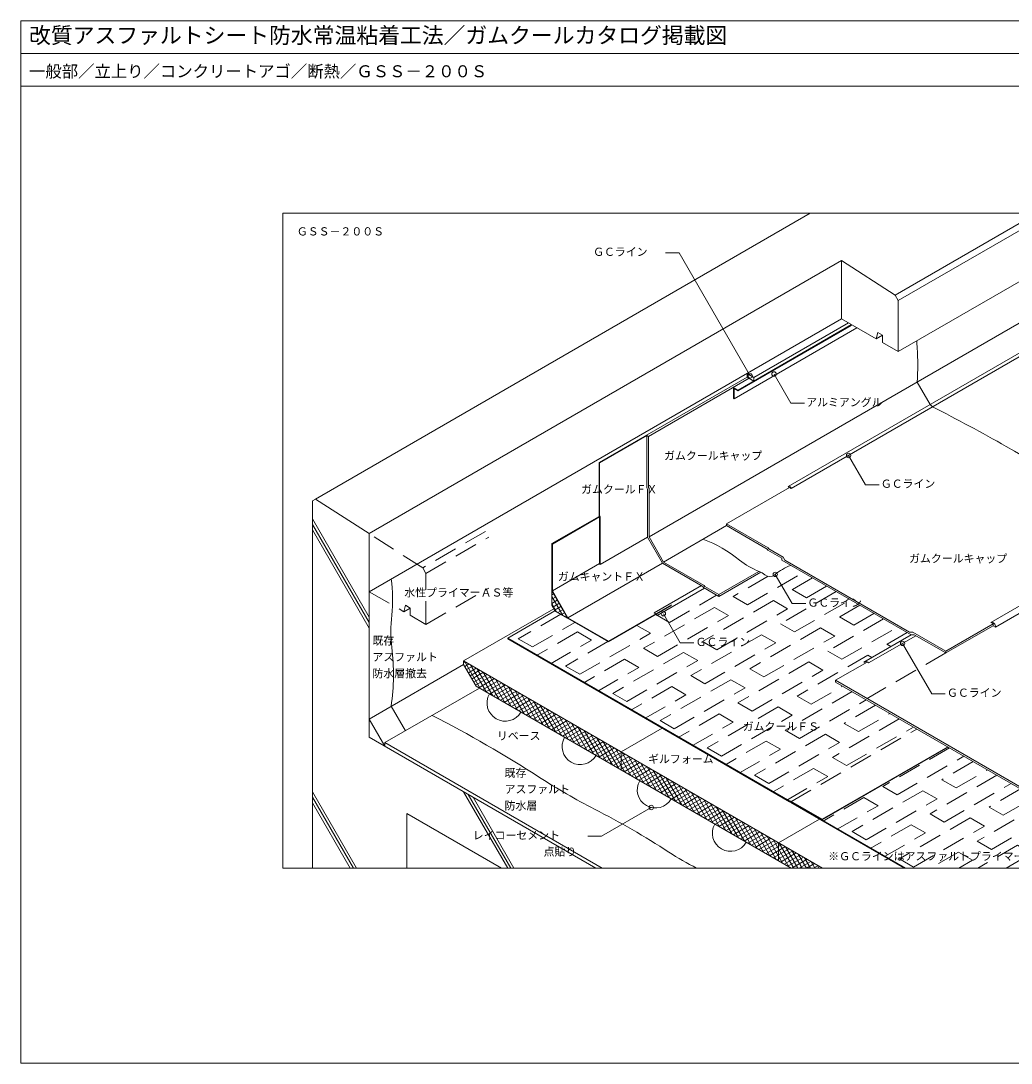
# Model space of a CAD drawing. Units: millimetres, scale not verified. Extents: x -2070 to 2070, y -1433 to 1432.
# Drawn here: x -2070 to 653, y -1433 to 1432 of the extents above; entities that cross this region are included whole.
import ezdxf
from ezdxf.enums import TextEntityAlignment as Align

# ---------------------------------------------------------------- set-up
doc = ezdxf.new("R2010")
doc.units = ezdxf.units.MM
doc.header["$LTSCALE"] = 5
doc.linetypes.add('USER1', pattern=[19.05, 12.7, -6.35])
for name, color, linetype, lineweight in [('0-0_0', 7, 'Continuous', 18), ('0-1_WAKU', 7, 'Continuous', 18), ('0-2_KUTAI', 3, 'Continuous', 18), ('0-3_BOUSUI', 1, 'Continuous', 18), ('0-4_MOJI', 7, 'Continuous', 18), ('0-5_HATCH', 9, 'Continuous', 18), ('0-6_KANAMONO', 4, 'Continuous', 18), ('0-7_bousui2', 7, 'USER1', 9)]:
    doc.layers.add(name, color=color, linetype=linetype, lineweight=lineweight)
doc.styles.add('ＭＳ ゴシック', font='')
doc.styles.get('ＭＳ ゴシック').set_extended_font_data('MS Gothic')

msp = doc.modelspace()

# ---------------------------------------------------------------- linework, layer by layer
at = {"layer": '0-0_0'}
msp.add_line((-2070.045, 1342.46), (2069.955, 1342.46), dxfattribs=at)
msp.add_lwpolyline([(-1350.045, -896.562), (1349.955, -896.562), (1349.955, 903.438), (-1350.045, 903.438)], close=True, dxfattribs=at)
at = {"layer": '0-1_WAKU'}
for points in [[(-2070.045, -1432.54), (2069.955, -1432.54), (2069.955, 1432.46), (-2070.045, 1432.46)], [(2069.955, 1252.46), (-2070.045, 1252.46), (-2070.045, 1432.46), (2069.955, 1432.46)], [(-2070.045, -1432.54), (2069.955, -1432.54), (2069.955, 1432.46), (-2070.045, 1432.46)]]:
    msp.add_lwpolyline(points, close=True, dxfattribs=at)
at = {"layer": '0-2_KUTAI'}
for p, q in [((334.141, 678.838), (723.16, 903.438)), ((342.558, 523.438), (1000.737, 903.438)), ((342.558, 663.438), (758.25, 903.438)), ((-1112.365, 23.438), (186.673, 773.438)), ((186.673, 613.438), (186.673, 773.438)), ((334.141, 678.838), (186.673, 773.438)), ((334.141, 678.838), (342.558, 663.438)), ((342.558, 523.438), (342.558, 663.438)), ((-1112.365, -136.562), (186.673, 613.438)), ((186.673, 613.438), (281.936, 558.438)), ((286.266, 575.938), (281.936, 558.438)), ((299.256, 568.438), (286.266, 575.938)), ((281.936, 558.438), (299.256, 568.438)), ((299.256, 548.438), (299.256, 568.438)), ((299.256, 548.438), (342.558, 523.438)), ((-1112.365, 23.438), (-1259.833, 118.039)), ((-1268.25, -896.562), (-1268.25, 113.438)), ((-1112.365, -136.562), (-1112.365, 23.438)), ((-1112.365, -536.562), (-1112.365, -136.562)), ((-1112.365, -486.562), (-852.558, -336.562)), ((-1112.365, -486.562), (-1069.064, -561.562)), ((-1112.365, -536.562), (-488.827, -896.562)), ((-1008.442, -746.562), (-1008.442, -896.562)), ((-1008.442, -746.562), (-748.634, -896.562))]:
    msp.add_line(p, q, dxfattribs=at)
at = {"layer": '0-2_KUTAI', "linetype": 'USER1'}
for p, q in [((-792.339, 29.136), (-964.898, -71.162)), ((-964.898, -71.162), (-1112.365, 23.438)), ((-956.481, -86.562), (-783.275, 13.438)), ((-964.898, -71.162), (-956.481, -86.562)), ((-956.481, -226.562), (-956.481, -86.562)), ((-1112.365, -136.562), (-1017.102, -191.562)), ((-956.481, -226.562), (-783.275, -126.562)), ((-1012.772, -174.062), (-1017.102, -191.562)), ((-1017.102, -191.562), (-999.782, -181.562)), ((-999.782, -181.562), (-1012.772, -174.062)), ((-999.782, -201.562), (-999.782, -181.562)), ((-999.782, -201.562), (-956.481, -226.562))]:
    msp.add_line(p, q, dxfattribs=at)
at = {"layer": '0-2_KUTAI'}
msp.add_lwpolyline([(-1268.25, 113.438), (-1259.833, 118.039), (100.519, 903.438)], dxfattribs=at)
at = {"layer": '0-3_BOUSUI'}
for p, q in [((-342.469, 14.062), (1197.975, 903.438)), ((39.556, 152.376), (1340.434, 903.438)), ((48.217, 147.376), (1349.955, 898.935)), ((-54.082, 452.438), (205.726, 602.438)), ((-480.167, 218.438), (-73.135, 453.438)), ((-344.201, 289.938), (-67.072, 449.938)), ((-73.135, 453.438), (-54.082, 442.438)), ((-54.082, 442.438), (-54.082, 452.438)), ((-478.435, 217.438), (-348.531, 292.438)), ((-348.531, 292.438), (-344.201, 289.938)), ((-436.865, 243.438), (-435.133, 242.438)), ((596.761, -221.326), (1349.955, 213.531)), ((609.751, -233.826), (1349.955, 193.531)), ((-129.319, 49.876), (43.886, 149.876)), ((41.721, 148.626), (39.556, 152.376)), ((48.217, 147.376), (43.886, 149.876)), ((-610.07, -4.562), (-480.167, 70.438)), ((-608.338, -5.562), (-478.435, 69.438)), ((-302.524, -55.124), (-129.319, 44.876)), ((-129.319, 44.876), (-129.319, 49.876)), ((-610.07, -4.562), (-608.338, -5.562)), ((-608.338, -134.098), (-478.435, -59.098)), ((-565.501, -208.294), (-305.694, -58.294)), ((-151.077, -149.562), (-35.523, -82.847)), ((-610.07, -174.562), (-610.07, -134.562)), ((-328.612, -195.062), (-198.708, -120.062)), ((-319.952, -202.062), (-190.048, -127.062)), ((-852.558, -326.562), (-604.874, -183.562)), ((-731.314, -264.562), (-601.41, -189.562)), ((-610.07, -174.562), (-601.41, -189.562)), ((-601.41, -189.562), (-566.769, -209.562)), ((-454.186, -272.562), (-280.981, -172.562)), ((-454.186, -274.562), (-280.981, -174.562)), ((-328.612, -195.062), (-324.282, -197.562)), ((473.352, -300.076), (603.256, -225.076)), ((248.185, -330.076), (378.089, -255.076)), ((261.176, -332.576), (391.08, -257.576)), ((473.352, -305.076), (603.256, -230.076)), ((609.751, -233.826), (603.256, -230.076)), ((-731.314, -266.562), (-731.314, -264.562)), ((-454.186, -274.562), (-454.186, -272.562)), ((473.352, -305.076), (473.352, -300.076)), ((-852.558, -326.562), (134.711, -896.562)), ((170.243, -380.076), (256.846, -330.076)), ((252.516, -332.576), (248.185, -330.076)), ((256.846, -330.076), (261.176, -332.576)), ((-817.917, -396.562), (48.109, -896.562)), ((170.243, -385.076), (941.006, -830.076)), ((-1069.064, -551.562), (-809.256, -401.562)), ((-1051.743, -451.562), (-1012.772, -519.062)), ((-419.545, -576.562), (-306.962, -511.562)), ((-1069.064, -561.562), (-1069.064, -551.562)), ((-471.506, -896.562), (-1069.064, -551.562)), ((133.844, -762.061), (478.522, -563.061)), ((133.844, -764.061), (480.254, -564.061)), ((-419.545, -576.562), (-419.545, -626.562)), ((47.241, -714.061), (363.342, -896.562)), ((47.241, -716.061), (47.241, -714.061)), ((47.241, -716.061), (359.878, -896.562)), ((13.468, -826.562), (126.051, -761.562)), ((133.844, -764.061), (133.844, -762.061)), ((13.468, -826.562), (13.468, -876.562))]:
    msp.add_line(p, q, dxfattribs=at)
for points in [[(-54.082, 452.438), (-73.135, 463.438), (-73.135, 453.438)], [(394.683, 439.657), (430.298, 377.971), (436.563, 371.588)], [(-348.531, 292.438), (-348.531, 148.438), (-346.799, 145.438), (-346.799, 12.902), (-305.694, -58.294), (-194.378, -122.562), (-192.646, -125.562), (-151.077, -149.562)], [(-344.201, 289.938), (-344.201, 149.598), (-342.469, 146.598), (-342.469, 14.062), (-302.524, -55.124), (-191.208, -119.392), (-189.476, -122.392), (-151.077, -144.562)], [(-478.435, 69.438), (-480.167, 70.438), (-480.167, 218.438)], [(-476.703, -62.098), (-476.703, 70.438), (-478.435, 73.438), (-478.435, 217.438)], [(-478.435, 69.438), (-478.435, -59.098), (-478.435, 69.438)], [(-129.319, 49.876), (-14.833, -16.222), (-13.101, -19.222), (26.458, -42.062), (30.788, -49.562), (373.759, -247.576), (382.419, -247.576), (473.352, -300.076)], [(-129.319, 44.876), (-18.003, -19.392), (-16.271, -22.392), (22.128, -44.562), (22.128, -49.562), (378.089, -255.076), (386.749, -255.076), (473.352, -305.076)], [(-478.435, -59.098), (-476.703, -62.098), (-346.799, 12.902)], [(-610.07, -4.562), (-610.07, -134.562), (-566.769, -209.562), (-454.186, -274.562)], [(-608.338, -5.562), (-608.338, -134.098), (-565.501, -208.294), (-454.186, -272.562)], [(-151.077, -149.562), (-151.077, -144.562), (-40.575, -80.763)], [(-324.282, -197.562), (-324.282, -199.562), (-319.952, -202.062)], [(603.256, -230.076), (603.256, -225.076), (596.761, -221.326)], [(133.844, -762.061), (47.706, -712.329), (44.241, -712.329), (-731.314, -264.562)], [(133.844, -764.061), (47.241, -714.061), (43.777, -714.061), (-731.314, -266.562)], [(-852.558, -326.562), (-852.558, -336.562), (-817.917, -396.562)], [(170.243, -385.076), (170.243, -380.076), (936.676, -822.576)]]:
    msp.add_lwpolyline(points, dxfattribs=at)
for centre, radius, start, end in [((1618.62, 614.536), 1226.647, 182.8819, 183.8096), ((-306.487, 486.347), 702.723, 356.1904, 3.8096), ((-1790.131, -4021.248), 4924.954, 60.44179, 63.11991), ((-6094.053, -11698.515), 13726.289, 57.15845, 60.62322), ((42.028, 146.658), 6.23, 6.62125, 113.37875), ((-310.993, -314.29), 342.188, 50.65609, 70.05577), ((29.148, 100.632), 194.334, 230.65609, 249.34391), ((-58.559, -132.017), 54.299, 50.65609, 69.34391), ((102.74, -211.812), 157.479, 110.65609, 129.34391), ((-1487.306, -159.709), 439.426, 354.55444, 7.60398), ((-10.616, -73.534), 21.324, 230.65609, 309.34391), ((-676.77, -245.896), 375.735, 173.20046, 186.79954), ((598.839, -232.166), 11.037, 351.34855, 100.85568), ((-1665.587, -363.797), 620.086, 351.86325, 6.79954), ((253.501, -337.456), 9.095, 32.45091, 125.7623), ((-738.099, -442.645), 50, 150, 330), ((-2505.449, -3533.144), 3434.524, 57.17473, 62.86797), ((-531.563, -561.888), 50, 150, 330), ((296.001, 806.219), 1730.571, 237.1132, 242.8868), ((-325.028, -681.131), 50, 150, 330), ((-1560.7, -2820.031), 2343.374, 57.1132, 62.8868), ((-118.492, -800.375), 50, 150, 330), ((147.612, -187.98), 794.476, 236.72428, 243.11116)]:
    msp.add_arc(centre, radius, start, end, dxfattribs=at)
at = {"layer": '0-4_MOJI'}
for p, q in [((-297.148, 794.815), (-259.648, 794.815)), ((-259.648, 794.815), (-64.225, 456.331)), ((47.378, 381.377), (0.992, 461.72)), ((84.878, 381.377), (47.378, 381.377)), ((252.55, 157.374), (206.164, 237.717)), ((290.05, 157.374), (252.55, 157.374)), ((50.772, -169.445), (4.386, -89.101)), ((88.272, -169.445), (50.772, -169.445)), ((-256.684, -277.52), (-303.07, -197.177)), ((-219.184, -277.52), (-256.684, -277.52)), ((434.533, -417.083), (354.601, -278.637)), ((472.033, -417.083), (434.533, -417.083)), ((-473.563, -808.943), (-336.485, -729.801)), ((-511.063, -808.943), (-473.563, -808.943))]:
    msp.add_line(p, q, dxfattribs=at)
for centre in [(-64.225, 456.331), (0.992, 461.72), (206.164, 237.717), (4.386, -89.101), (-303.07, -197.177), (354.601, -278.637), (-336.485, -729.801)]:
    msp.add_circle(centre, 6, dxfattribs=at)
at = {"layer": '0-5_HATCH'}
for p, q in [((-1112.365, -206.562), (-1268.25, 63.438)), ((-1112.365, -221.562), (-1268.25, 48.438)), ((-1112.365, -236.562), (-1268.25, 33.438)), ((-610.07, -145.713), (-605.242, -142.926)), ((-579.685, -202.105), (-610.07, -149.476)), ((-610.07, -157.26), (-600.242, -151.586)), ((-610.07, -168.807), (-595.242, -160.246)), ((-597.005, -192.105), (-610.07, -169.476)), ((-607.518, -178.881), (-590.242, -168.906)), ((-602.43, -187.49), (-585.242, -177.567)), ((-593.714, -194.005), (-580.242, -186.227)), ((-583.714, -199.779), (-575.242, -194.887)), ((-573.714, -205.552), (-570.242, -203.547)), ((-852.558, -332.209), (-847.667, -329.386)), ((-807.172, -402.765), (-850.473, -327.765)), ((-849.442, -341.958), (-837.667, -335.159)), ((-844.442, -350.618), (-827.667, -340.933)), ((-789.851, -412.765), (-833.153, -337.765)), ((-839.442, -359.278), (-817.667, -346.706)), ((-834.442, -367.938), (-807.667, -352.48)), ((-829.442, -376.599), (-797.667, -358.253)), ((-824.442, -385.259), (-787.667, -364.027)), ((-819.442, -393.919), (-777.667, -369.8)), ((-772.531, -422.765), (-815.832, -347.765)), ((-755.21, -432.765), (-798.512, -357.765)), ((-737.89, -442.765), (-781.191, -367.765)), ((-810.968, -400.574), (-767.667, -375.574)), ((-800.968, -406.347), (-757.667, -381.347)), ((-790.968, -412.121), (-747.667, -387.121)), ((-780.968, -417.894), (-737.667, -392.894)), ((-770.968, -423.668), (-727.667, -398.668)), ((-720.569, -452.765), (-763.871, -377.765)), ((-703.249, -462.765), (-746.55, -387.765)), ((-685.928, -472.765), (-729.23, -397.765)), ((-760.968, -429.441), (-717.667, -404.441)), ((-750.968, -435.215), (-707.667, -410.215)), ((-740.968, -440.988), (-697.667, -415.988)), ((-730.968, -446.762), (-687.667, -421.762)), ((-720.968, -452.535), (-677.667, -427.535)), ((-668.608, -482.765), (-711.909, -407.765)), ((-651.287, -492.765), (-694.589, -417.765)), ((-633.967, -502.765), (-677.268, -427.765)), ((-710.968, -458.309), (-667.667, -433.309)), ((-700.968, -464.082), (-657.667, -439.082)), ((-690.968, -469.856), (-647.667, -444.856)), ((-680.968, -475.629), (-637.667, -450.629)), ((-670.968, -481.403), (-627.667, -456.403)), ((-616.646, -512.765), (-659.948, -437.765)), ((-599.326, -522.765), (-642.627, -447.765)), ((-582.005, -532.765), (-625.307, -457.765)), ((-660.968, -487.176), (-617.667, -462.176)), ((-650.968, -492.95), (-607.667, -467.95)), ((-640.968, -498.723), (-597.667, -473.723)), ((-630.968, -504.497), (-587.667, -479.497)), ((-620.968, -510.27), (-577.667, -485.27)), ((-564.685, -542.765), (-607.986, -467.765)), ((-547.364, -552.765), (-590.666, -477.765)), ((-610.968, -516.044), (-567.667, -491.044)), ((-600.968, -521.817), (-557.667, -496.817)), ((-590.968, -527.591), (-547.667, -502.591)), ((-580.968, -533.364), (-537.667, -508.364)), ((-530.044, -562.765), (-573.345, -487.765)), ((-570.968, -539.138), (-527.667, -514.138)), ((-512.723, -572.765), (-556.025, -497.765)), ((-495.403, -582.765), (-538.704, -507.765)), ((-560.968, -544.911), (-517.667, -519.911)), ((-550.968, -550.685), (-507.667, -525.685)), ((-540.968, -556.458), (-497.667, -531.458)), ((-530.968, -562.232), (-487.667, -537.232)), ((-478.082, -592.765), (-521.384, -517.765)), ((-520.968, -568.005), (-477.667, -543.005)), ((-460.762, -602.765), (-504.063, -527.765)), ((-443.441, -612.765), (-486.743, -537.765)), ((-510.968, -573.779), (-467.667, -548.779)), ((-500.968, -579.552), (-457.667, -554.552)), ((-490.968, -585.326), (-447.667, -560.326)), ((-480.968, -591.099), (-437.667, -566.099)), ((-470.968, -596.873), (-427.667, -571.873)), ((-426.121, -622.765), (-469.422, -547.765)), ((-408.8, -632.765), (-452.102, -557.765)), ((-391.48, -642.765), (-434.781, -567.765)), ((-460.968, -602.646), (-417.667, -577.646)), ((-450.968, -608.42), (-407.667, -583.42)), ((-440.968, -614.193), (-397.667, -589.193)), ((-430.968, -619.967), (-387.667, -594.967)), ((-420.968, -625.74), (-377.667, -600.74)), ((-374.159, -652.765), (-417.461, -577.765)), ((-356.839, -662.765), (-400.14, -587.765)), ((-339.518, -672.765), (-382.82, -597.765)), ((-410.968, -631.514), (-367.667, -606.514)), ((-400.968, -637.287), (-357.667, -612.287)), ((-390.968, -643.061), (-347.667, -618.061)), ((-380.968, -648.834), (-337.667, -623.834)), ((-370.968, -654.608), (-327.667, -629.608)), ((-322.198, -682.765), (-365.499, -607.765)), ((-304.877, -692.765), (-348.178, -617.765)), ((-287.557, -702.765), (-330.858, -627.765)), ((-360.968, -660.381), (-317.667, -635.381)), ((-350.968, -666.155), (-307.667, -641.155)), ((-340.968, -671.928), (-297.667, -646.928)), ((-330.968, -677.702), (-287.667, -652.702)), ((-320.968, -683.475), (-277.667, -658.475)), ((-270.236, -712.765), (-313.537, -637.765)), ((-252.916, -722.765), (-296.217, -647.765)), ((-235.595, -732.765), (-278.896, -657.765)), ((-1147.006, -896.562), (-1268.25, -686.562)), ((-731.314, -896.562), (-852.558, -686.562)), ((-310.968, -689.249), (-267.667, -664.249)), ((-300.968, -695.022), (-257.667, -670.022)), ((-290.968, -700.796), (-247.667, -675.796)), ((-280.968, -706.569), (-237.667, -681.569)), ((-270.968, -712.343), (-227.667, -687.343)), ((-218.275, -742.765), (-261.576, -667.765)), ((-200.954, -752.765), (-244.255, -677.765)), ((-1155.666, -896.562), (-1268.25, -701.562)), ((-722.654, -896.562), (-839.567, -694.062)), ((-713.993, -896.562), (-826.577, -701.562)), ((-260.968, -718.116), (-217.667, -693.116)), ((-250.968, -723.89), (-207.667, -698.89)), ((-240.968, -729.663), (-197.667, -704.663)), ((-230.968, -735.437), (-187.667, -710.437)), ((-183.634, -762.765), (-226.935, -687.765)), ((-220.968, -741.21), (-177.667, -716.21)), ((-166.313, -772.765), (-209.614, -697.765)), ((-148.993, -782.765), (-192.294, -707.765)), ((-1164.327, -896.562), (-1268.25, -716.562)), ((-210.968, -746.984), (-167.667, -721.984)), ((-200.968, -752.757), (-157.667, -727.757)), ((-190.968, -758.531), (-147.667, -733.531)), ((-180.968, -764.304), (-137.667, -739.304)), ((-131.672, -792.765), (-174.973, -717.765)), ((-114.352, -802.765), (-157.653, -727.765)), ((-97.031, -812.765), (-140.332, -737.765)), ((-170.968, -770.078), (-127.667, -745.078)), ((-160.968, -775.851), (-117.667, -750.851)), ((-150.968, -781.625), (-107.667, -756.625)), ((-140.968, -787.398), (-97.667, -762.398)), ((-130.968, -793.172), (-87.667, -768.172)), ((-79.711, -822.765), (-123.012, -747.765)), ((-62.39, -832.765), (-105.691, -757.765)), ((-45.07, -842.765), (-88.371, -767.765)), ((-120.968, -798.945), (-77.667, -773.945)), ((-110.968, -804.719), (-67.667, -779.719)), ((-100.968, -810.492), (-57.667, -785.492)), ((-90.968, -816.266), (-47.667, -791.266)), ((-80.968, -822.039), (-37.667, -797.039)), ((-27.749, -852.765), (-71.05, -777.765)), ((-10.429, -862.765), (-53.73, -787.765)), ((6.892, -872.765), (-36.409, -797.765)), ((-70.968, -827.813), (-27.667, -802.813)), ((-60.968, -833.586), (-17.667, -808.586)), ((-50.968, -839.36), (-7.667, -814.36)), ((-40.968, -845.133), (2.333, -820.133)), ((-30.968, -850.907), (12.333, -825.907)), ((24.212, -882.765), (-19.089, -807.765)), ((41.533, -892.765), (-1.768, -817.765)), ((55.272, -896.562), (15.552, -827.765)), ((-20.968, -856.68), (22.333, -831.68)), ((-10.968, -862.454), (32.333, -837.454)), ((-0.968, -868.227), (42.333, -843.227)), ((9.032, -874.001), (52.333, -849.001)), ((19.032, -879.774), (62.333, -854.774)), ((66.819, -896.562), (32.873, -837.765)), ((78.366, -896.562), (50.193, -847.765)), ((89.913, -896.562), (67.514, -857.765)), ((29.032, -885.548), (72.333, -860.548)), ((39.032, -891.321), (82.333, -866.321)), ((49.955, -896.562), (92.333, -872.095)), ((69.955, -896.562), (102.333, -877.868)), ((101.46, -896.562), (84.834, -867.765)), ((89.955, -896.562), (112.333, -883.642)), ((113.007, -896.562), (102.155, -877.765)), ((124.554, -896.562), (119.475, -887.765)), ((109.955, -896.562), (122.333, -889.415)), ((129.955, -896.562), (132.333, -895.189))]:
    msp.add_line(p, q, dxfattribs=at)
at = {"layer": '0-6_KANAMONO'}
for p, q in [((-108.642, 393.938), (229.108, 588.938)), ((-97.383, 417.438), (214.386, 597.438)), ((-97.383, 415.438), (214.386, 595.438))]:
    msp.add_line(p, q, dxfattribs=at)
msp.add_lwpolyline([(-97.383, 415.438), (-97.383, 417.438), (-110.374, 424.938), (-110.374, 394.938), (-108.642, 393.938), (-108.642, 421.938)], close=True, dxfattribs=at)
at = {"layer": '0-7_bousui2'}
for p, q in [((473.352, -305.076), (256.846, -430.076)), ((47.241, -714.061), (393.652, -514.061))]:
    msp.add_line(p, q, dxfattribs=at)
for points in [[(-15.108, -94.379), (-111.119, -149.811), (-72.148, -172.311), (80.925, -83.934)], [(107.275, -98.721), (51.261, -131.061), (90.232, -153.561), (146.246, -121.221)], [(172.227, -136.221), (18.785, -224.811), (57.756, -247.311), (211.198, -158.721)], [(-324.004, -199.402), (-286.489, -221.061), (-156.863, -146.221)], [(-585.546, -198.721), (-702.181, -266.061), (-663.21, -288.561), (-546.574, -221.221)], [(237.179, -173.721), (181.164, -206.061), (220.136, -228.561), (276.15, -196.221)], [(302.13, -211.221), (148.689, -299.811), (187.66, -322.311), (341.102, -233.721)], [(-613.258, -334.721), (-500.831, -269.811), (-539.802, -247.311), (-652.23, -312.221)], [(-455.642, -273.721), (-572.278, -341.061), (-533.306, -363.561), (-338.451, -251.061), (-375.966, -229.402)], [(367.082, -248.721), (311.068, -281.061), (322.075, -287.416)], [(270.114, -317.416), (259.107, -311.061), (64.251, -423.561), (103.222, -446.061), (189.547, -396.221)], [(-483.355, -409.721), (-370.927, -344.811), (-409.898, -322.311), (-522.326, -387.221)], [(-353.451, -484.721), (-241.023, -419.811), (-279.994, -397.311), (-392.422, -462.221)], [(215.528, -411.221), (31.775, -517.311), (70.746, -539.811), (254.499, -433.721)], [(280.48, -448.721), (194.155, -498.561), (233.126, -521.061), (319.451, -471.221)], [(-223.547, -559.721), (-111.119, -494.811), (-150.09, -472.311), (-262.518, -537.221)], [(345.432, -486.221), (161.679, -592.311), (200.65, -614.811), (384.403, -508.721)], [(-93.643, -634.721), (18.785, -569.811), (-20.186, -547.311), (-132.614, -612.221)], [(483.996, -566.221), (300.243, -672.311), (339.214, -694.811), (522.967, -588.721)], [(36.261, -709.721), (148.689, -644.811), (109.717, -622.311), (-2.71, -687.221)], [(548.948, -603.721), (462.623, -653.561), (501.594, -676.061), (587.919, -626.221)], [(613.9, -641.221), (430.147, -747.311), (469.118, -769.811), (652.871, -663.721)], [(678.852, -678.721), (592.527, -728.561), (631.498, -751.061), (717.823, -701.221)], [(174.825, -789.721), (287.253, -724.811), (248.281, -702.311), (135.854, -767.221)], [(743.803, -716.221), (560.051, -822.311), (599.022, -844.811), (782.775, -738.721)], [(304.729, -864.721), (417.156, -799.811), (378.185, -777.311), (265.757, -842.221)], [(509.387, -896.562), (547.06, -874.811), (508.089, -852.311), (431.444, -896.562)], [(639.29, -896.562), (709.44, -856.061), (670.469, -833.561), (561.348, -896.562)]]:
    msp.add_lwpolyline(points, dxfattribs=at)
for points in [[(38.27, -183.561), (-0.701, -161.061), (-195.557, -273.561), (-156.585, -296.061)], [(-124.109, -202.311), (-163.081, -179.811), (-357.936, -292.311), (-318.965, -314.811)], [(5.794, -277.311), (-33.177, -254.811), (-228.033, -367.311), (-189.061, -389.811)], [(168.174, -258.561), (129.203, -236.061), (-65.653, -348.561), (-26.682, -371.061)], [(-208.547, -326.061), (-247.518, -303.561), (-442.374, -416.061), (-403.403, -438.561)], [(135.698, -352.311), (96.727, -329.811), (-98.129, -442.311), (-59.158, -464.811)], [(-78.643, -401.061), (-117.614, -378.561), (-312.47, -491.061), (-273.499, -513.561)], [(51.261, -476.061), (12.29, -453.561), (-182.566, -566.061), (-143.595, -588.561)], [(181.164, -551.061), (142.193, -528.561), (-52.662, -641.061), (-13.691, -663.561)], [(449.632, -706.061), (410.661, -683.561), (215.805, -796.061), (254.777, -818.561)], [(579.536, -781.061), (540.565, -758.561), (345.709, -871.061), (384.68, -893.561)]]:
    msp.add_lwpolyline(points, close=True, dxfattribs=at)

# ---------------------------------------------------------------- texts
at = {"layer": '0-1_WAKU', "style": 'ＭＳ ゴシック'}
for s, height, p in [('改質アスファルトシート防水常温粘着工法／ガムクールカタログ掲載図', 43.99, (-2047.545, 1357.46)), ('一般部／立上り／コンクリートアゴ／断熱／ＧＳＳ－２００Ｓ', 32.99, (-2047.545, 1267.46))]:
    msp.add_text(s, height=height, dxfattribs=at).set_placement(p, align=Align.BOTTOM_LEFT)
at = {"layer": '0-4_MOJI', "style": 'ＭＳ ゴシック'}
for s, p in [('ＧＳＳ－２００Ｓ', (-1311.249, 835.912)), ('ＧＣライン', (-496.572, 779.815)), ('アルミアングル', (89.378, 366.377)), ('ガムクールキャップ', (-301.247, 219.528)), ('ＧＣライン', (294.55, 142.374)), ('ガムクールＦＸ', (-529.448, 127.038)), ('ガムクールキャップ', (372.282, -63.163)), ('ガムキャントＦＸ', (-593.667, -112.632)), ('水性プライマーＡＳ等', (-1015.77, -156.671)), ('ＧＣライン', (92.772, -184.445)), ('既存', (-1103.338, -288.904)), ('ＧＣライン', (-214.684, -292.52)), ('アスファルト', (-1103.338, -333.904)), ('防水層撤去', (-1103.338, -378.904)), ('ＧＣライン', (476.533, -432.083)), ('ガムクールＦＳ', (-85.138, -524.811)), ('リベース', (-761.05, -550.518)), ('ギルフォーム', (-345.228, -614.25)), ('既存', (-739.906, -652.336)), ('アスファルト', (-739.906, -697.336)), ('防水層', (-739.906, -742.336)), ('レイコーセメント', (-827.441, -823.943)), ('点貼り', (-632.517, -868.943)), ('※ＧＣラインはアスファルトプライマーには接着しません。', (149.955, -881.562))]:
    msp.add_text(s, height=21.99, dxfattribs=at).set_placement(p, align=Align.BOTTOM_LEFT)

doc.saveas('drawing.dxf')
